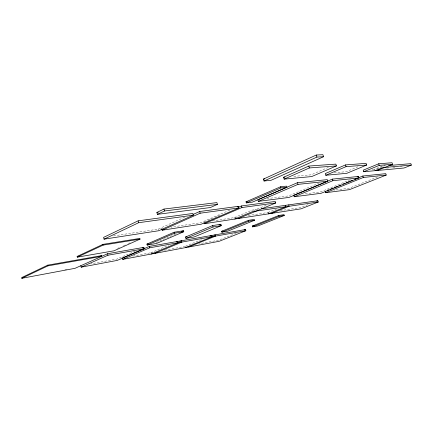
<?xml version="1.0" encoding="UTF-8"?>
<svg xmlns="http://www.w3.org/2000/svg" width="433" height="433" viewBox="0 0 433 433"><rect width="100%" height="100%" fill="white"/><g stroke="black" fill="none" stroke-linecap="round" stroke-linejoin="round"><path stroke-width="0.32" stroke-dasharray="2.17 1.62" d="M113.576 235.882L158.218 229.122L184.967 217.036M117.457 248.499L119.275 247.681M123.513 245.771L125.326 244.954M128.357 243.59L130.171 242.772M135.275 251.08L116.888 259.053L90.638 263.919M229.809 210.097L200.782 222.681L170.975 227.19M328.441 167.333L311.154 174.824L292.324 176.507M156.291 242.507L176.074 233.944M204.441 221.95L219.867 215.282M150.695 252.785L168.497 245.3M234.34 217.599L252.174 210.097L258.815 209.15M253.619 210.535L266.614 205.085M319.316 182.991L288.508 195.911L267.21 198.585M358.042 166.754L346.27 171.69L333.8 172.805M185.503 246.193L202.395 239.287M267.821 212.533L276.898 208.825M382.166 166.066L374.577 169.168L374.913 170.18M350.357 179.744L320.604 191.879L303.555 194.016M376.78 168.973L384.72 165.731M236.201 233.235L218.838 240.153L199.245 243.784M308.015 204.63L300.659 207.564L280.303 210.644M377.657 176.897L348.993 188.312L333.789 190.222M64.88 269.543L66.877 269.169M132.871 256.092L152.676 252.417M164.567 250.214L187.024 246.052M212.403 220.922L236.824 217.225M248.163 215.51L270.544 212.121M372.256 169.373L376.136 169.027M386.701 168.085L390.073 167.782M392.769 167.544L396.135 167.246M400.179 166.884L402.197 166.705M383.503 165.953L386.171 165.731M158.218 229.122L158.527 230.21"/><path stroke-width="0.65" d="M138.159 220.825L103.579 237.392L104.066 239.162L158.684 230.751L193.372 215.174L192.874 213.464L138.159 220.825L138.684 222.692L104.066 239.162M156.876 212.441L163.961 209.052L216.895 202.606L217.426 204.376L210.384 207.537L157.417 214.346L156.876 212.441L158.218 212.273M21.823 278.295L47.928 265.873L101.771 256.309L101.587 255.643L47.738 265.153L21.65 277.607L21.823 278.295L75.028 268.319L107.568 253.727L143.859 247.362L144.254 248.764L117.256 260.406L81.177 267.166L80.798 265.748M157.417 214.346L164.513 210.979L217.426 204.376M77.134 256.439L102.951 244.358L139.859 238.41L140.054 239.119L114.014 250.81L77.323 257.153L77.134 256.439L78.443 256.212M77.323 257.153L103.151 245.1L140.054 239.119M263.443 179.083L316.258 155.041L322.904 154.705L323.554 156.714L270.912 180.355L264.033 180.994L263.443 179.083L264.693 178.97M264.033 180.994L316.913 157.076L323.554 156.714M100.375 256.19L101.587 255.643M192.939 214.53L199.673 211.499L238.453 206.346L238.94 207.943L201.226 224.202L162.164 230.215L161.704 228.597M162.164 230.215L200.176 213.204L238.94 207.943M81.177 267.166L107.974 255.21L144.254 248.764M283.577 177.286L308.783 166.05L335.851 164.118L336.43 165.915L311.711 176.567L284.156 179.127L283.577 177.286L284.925 177.162M284.156 179.127L309.389 167.944L336.43 165.915M146.939 244.109L174.153 232.229L183.495 230.735L183.781 231.725L156.562 243.46L147.209 245.073L146.939 244.109L148.183 243.893M246.014 201.816L280.579 186.769L286.554 186.13L286.911 187.262L252.428 202.13L246.345 202.909L246.014 201.816L247.232 201.659M147.209 245.073L174.439 233.235L183.781 231.725M142.636 247.893L143.859 247.362M237.219 206.882L238.453 206.346M246.345 202.909L280.936 187.911L286.911 187.262M181.638 231.536L183.495 230.735M238.383 207.277L241.468 205.946L275.28 201.453L275.745 202.947L238.572 218.454M149.347 246.399L122.355 258.041L122.728 259.378L219.179 241.3L245.857 230.719L245.5 229.533L149.347 246.399L149.737 247.79L122.728 259.378M297.493 182.677L257.889 199.754L258.382 201.361L288.984 197.426L327.841 181.221L327.326 179.635L297.493 182.677L298.023 184.366L327.841 181.221M203.975 222.724L204.273 223.731L241.95 207.537L275.745 202.947M258.382 201.361L298.023 184.366M345.496 164.913L325.27 173.568L325.816 175.262L346.795 173.314L366.648 165.038L366.096 163.376L345.496 164.913L346.064 166.645L366.648 165.038M325.816 175.262L346.064 166.645M185.53 237.019L212.619 225.577L220.879 224.262L221.29 225.658L194.228 236.948L185.925 238.383L185.53 237.019L186.807 236.802M176.48 241.939L177.709 241.425L178.093 242.756L151.052 254.068M185.925 238.383L213.041 226.995L221.29 225.658M179.722 241.522L181.562 240.748L181.941 242.069L154.911 253.343M219.033 225.036L220.879 224.262M234.773 219.038L252.618 211.569L318.239 202.022L317.827 200.723L261.472 208.771M332.387 179.116L293.715 195.256L294.191 196.755L321.059 193.302L358.903 177.941L358.416 176.458L332.387 179.116L332.89 180.685L358.903 177.941M294.191 196.755L332.89 180.685M377.284 170.483L392.569 164.28L392.049 162.743L378.718 163.777L363.211 170.18L363.725 171.744L404.027 168.004L411.35 165.097L410.863 163.669L388.839 165.509M363.725 171.744L379.248 165.368L392.569 164.28M221.62 231.314L248.45 220.337L254.312 219.401L254.577 220.278L227.796 231.146L221.875 232.169L221.62 231.314L222.935 231.087M209.908 236.212L211.786 235.444L212.159 236.705L185.227 247.665M213.989 235.352L215.239 234.843L215.607 236.093L188.696 247.01M221.875 232.169L248.721 221.225L254.577 220.278M357.176 176.967L358.416 176.458M268.238 213.886L285.796 206.741L285.369 205.361M375.086 170.689L382.68 167.603L411.35 165.097M327.045 190.547L328.896 189.795M330.135 189.297L333.221 188.041M334.455 187.538L337.54 186.287M338.774 185.784L340.625 185.032M343.093 184.03L344.949 183.278M346.184 182.775L349.269 181.524M350.503 181.021L352.354 180.269M354.822 179.267L356.673 178.515M358.529 177.763L362.849 176.009L385.76 173.665L386.225 175.062L349.431 189.654L325.648 192.712L325.194 191.299M271.615 213.366L289.136 206.254L288.708 204.885M325.648 192.712L363.33 177.476L386.225 175.062M252.342 226.048L278.803 215.482L284.053 214.644L284.313 215.472L257.911 225.939L252.585 226.86L252.342 226.048L254.339 225.707M244.261 230.026L245.5 229.533M316.599 201.215L317.827 200.723M252.585 226.86L279.063 216.321L284.313 215.472M318.239 202.022L301.059 208.83L204.273 223.731M149.737 247.79L245.857 230.719M138.684 222.692L193.372 215.174M378.718 163.777L379.248 165.368M362.849 176.009L363.33 177.476M316.258 155.041L316.913 157.076M308.783 166.05L309.389 167.944M280.579 186.769L280.936 187.911M278.803 215.482L279.063 216.321M248.45 220.337L248.721 221.225M241.468 205.946L241.95 207.537M212.619 225.577L213.041 226.995M199.673 211.499L200.176 213.204M174.153 232.229L174.439 233.235M163.961 209.052L164.513 210.979M107.568 253.727L107.974 255.21M102.951 244.358L103.151 245.1M47.738 265.153L47.928 265.873"/></g></svg>
